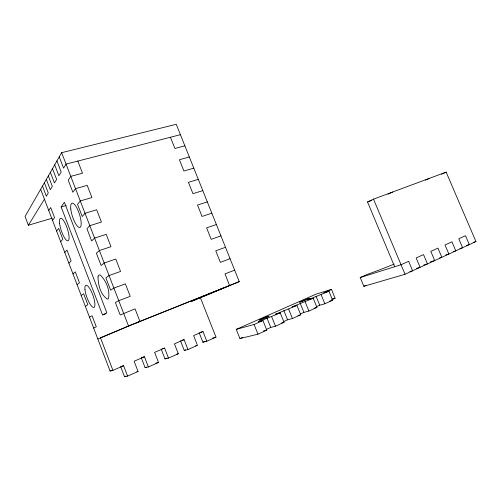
<?xml version="1.0" encoding="UTF-8"?>
<svg xmlns="http://www.w3.org/2000/svg" width="501" height="501" viewBox="0 0 501 501"><rect width="100%" height="100%" fill="white"/><g stroke="black" fill="none" stroke-linecap="round" stroke-linejoin="round"><path stroke-width="0.75" d="M234.65 270.145L224.987 273.903L229.608 285.482L191.639 301.301L239.246 281.625L176.246 124.292L61.642 152.692L25.05 216.488L28.363 225.243L52.336 218.154M28.363 225.243L44.432 199.179M48.741 210.458L50.695 207.539L54.546 217.622L52.536 220.396M61.135 206.926L64.397 202.266L106.807 312.699L102.586 315.035L61.135 206.926L66.201 205.46M56.607 231.049L58.673 228.418L62.807 239.24L60.684 241.726M64.767 252.423L66.959 250.087L71.111 260.965L68.862 263.15M72.971 273.909L75.282 271.868L79.459 282.796L77.091 284.687M81.218 295.49L83.648 293.749L87.844 304.733L85.352 306.324M89.497 317.183L92.052 315.743L96.273 326.784L93.656 328.074M394.656 266.732L367.527 201.959L373.508 199.135L446.153 172.125L475.95 241.545L405.04 274.279L363.839 286.303L360.206 277.541L367.108 274.473A41.721 2.142 -21.5 0 0 394.224 264.083M387.968 194.219L392.715 191.989M425.487 180.128L429 178.506M441.663 174.191L446.153 172.125M331.631 299.811L335.1 298.239L331.474 289.409L316.118 294.118L236.272 329.37L239.929 338.57L257.977 334.18L266.801 330.172L262.944 320.559L258.347 321.836L280.216 312.887L284.029 322.337L275.481 326.22L270.759 327.422L266.125 329.52M283.409 321.686L287.58 319.788L292.446 318.517L300.732 314.747L296.961 305.447L292.077 306.881L313.2 298.239L316.933 307.389L308.898 311.04L303.894 312.392L300.525 313.92M316.457 306.693L319.726 305.209L324.848 303.788L332.645 300.249L328.95 291.238L323.828 292.797L331.474 289.409M363.839 286.303L365.899 285.363M239.929 338.57L242.772 337.286M236.272 329.37L254.095 324.485L262.944 320.559M280.216 312.887L275.475 314.24L296.961 305.447M313.2 298.239L308.19 299.736L328.95 291.238M120.622 366.488L124.542 376.708L125.926 376.101M200.431 297.776L216 337.167L206.8 341.219L202.993 331.549L193.624 335.582L197.457 345.333L187.956 349.516L184.105 339.684L174.436 343.849L178.306 353.769L168.499 358.09L164.604 348.082L154.609 352.391L158.523 362.48L148.384 366.951L144.451 356.768L141.226 357.62L145.102 367.665L146.536 367.033M161.165 349.04L164.998 358.91L167.077 357.996M180.466 340.736L184.262 350.437L185.602 349.848M199.16 332.689L202.911 342.233L205.015 341.306M124.542 376.708L127.586 376.107L138.076 371.492L134.118 361.221L144.451 356.768M40.656 189.284L110.063 371.034L111.472 370.427M110.063 371.034L112.925 370.345L123.609 365.743L127.586 376.107M97.827 338.983L128.513 325.976L239.246 281.625M136.259 322.951L224.893 287.449M103.3 314.76L106.137 313.67M230.065 258.698L220.371 262.349L215.774 250.826L225.494 247.275M367.527 201.959L371.773 200.381M220.928 235.883L211.19 239.334L206.612 227.874L216.382 224.523M211.842 213.194L202.047 216.445L197.5 205.041L207.32 201.89M360.206 277.541L401.032 264.735L408.647 261.309L412.63 270.772L409.749 271.623M473.22 242.403L475.95 241.545M466.613 245.446L469.331 244.601L465.529 235.72L458.784 238.752L462.611 247.701L459.905 248.54M202.805 190.618L192.96 193.668L188.432 182.326L198.302 179.371M453.549 251.54L455.791 250.851L451.946 241.833L445.001 244.958L448.871 254.045L445.896 254.953M439.627 257.965L441.844 257.289L437.955 248.127L430.797 251.345L434.705 260.583L430.296 261.91M423.808 265.023L427.459 263.927L423.527 254.614L416.143 257.934L420.101 267.321L416.475 268.398M200.438 332.307L202.993 331.549M193.812 168.154L183.917 171.01L179.414 159.731L189.334 156.97M181.919 340.317L184.105 339.684M332.144 299.078L335.1 298.239M329.689 301.076L332.645 300.249M162.537 348.658L164.604 348.082M314.039 308.178L316.933 307.389M184.863 145.81L174.918 148.471L170.44 137.249M212.687 338.05L216 337.167M297.913 315.498L300.732 314.747M202.911 342.233L206.8 341.219M180.41 134.681L66.051 164.121L63.583 168.123L59.243 156.869M281.293 323.045L284.029 322.337M195.559 345.822L196.824 345.496M184.262 350.437L187.956 349.516M121.374 366.3L123.609 365.743M263.476 330.992L266.801 330.172M176.866 354.119L178.306 353.769M164.998 358.91L168.499 358.09M155.811 363.1L158.523 362.48M145.102 367.665L148.384 366.951M136.804 371.755L138.076 371.492M373.508 199.135L405.04 274.279M321.135 294.713L324.848 303.788M316.062 296.241L319.726 305.209M305.14 301.815L308.898 311.04M300.193 303.28L303.894 312.392M288.651 309.136L292.446 318.517M283.842 310.532L287.58 319.788M271.648 316.695L275.481 326.22M266.977 318.01L270.759 327.422M254.095 324.485L257.977 334.18M77.818 161.09L82.515 173.214L70.773 176.358L68.23 180.172L72.889 192.259L75.507 188.633L87.224 185.376L91.946 197.569L80.26 200.945L77.561 204.383L82.245 216.532L85.026 213.288L96.687 209.794L101.434 222.056L89.798 225.669L86.942 228.725L91.652 240.943L94.589 238.081L106.199 234.355L110.978 246.686L99.398 250.531L96.374 253.199L101.114 265.492L104.214 263.012L115.762 259.048L120.572 271.448L109.043 275.537L105.861 277.817L110.627 290.173L113.89 288.088L125.388 283.885L130.216 296.354L118.75 300.681L115.405 302.566L120.196 314.997L135.063 308.86L139.923 321.404L100.501 337.849L112.925 370.345M61.642 152.692L128.513 325.976M56.926 160.915L61.191 172L58.874 175.757L54.678 164.835M52.492 168.643L56.626 179.402L54.446 182.94L50.376 172.338M48.315 175.92L52.323 186.378L50.269 189.716L46.317 179.408M44.376 182.79L48.271 192.96L46.361 196.204L42.491 186.084M98.002 276.903C98.158 284.787 100.507 294.945 107.59 299.216L108.448 298.696C110.182 290.48 106.325 280.873 100.394 275.099L99.286 274.886L98.472 275.506L98.002 276.903M309.38 298.314L299.711 302.216L309.38 298.314M84.982 289.741A11.774 3.2 70.1 0 0 93.192 307.389A11.774 3.2 70.1 0 0 91.514 291.851A11.774 3.2 70.1 0 0 84.982 289.741M59.625 223.696A11.874 3.181 71.6 0 0 67.66 240.862A11.874 3.181 71.6 0 0 65.531 224.097A11.874 3.181 71.6 0 0 59.625 223.696M70.798 209.086A12.769 3.67 72 0 0 79.502 227.498A12.769 3.67 72 0 0 77.523 209.337A12.769 3.67 72 0 0 70.798 209.086M260.808 319.744A5.455 0.319 -22.1 0 0 269.112 316.2A5.455 0.319 -22.1 0 0 262.549 318.461A5.455 0.319 -22.1 0 0 260.808 319.744"/></g></svg>
